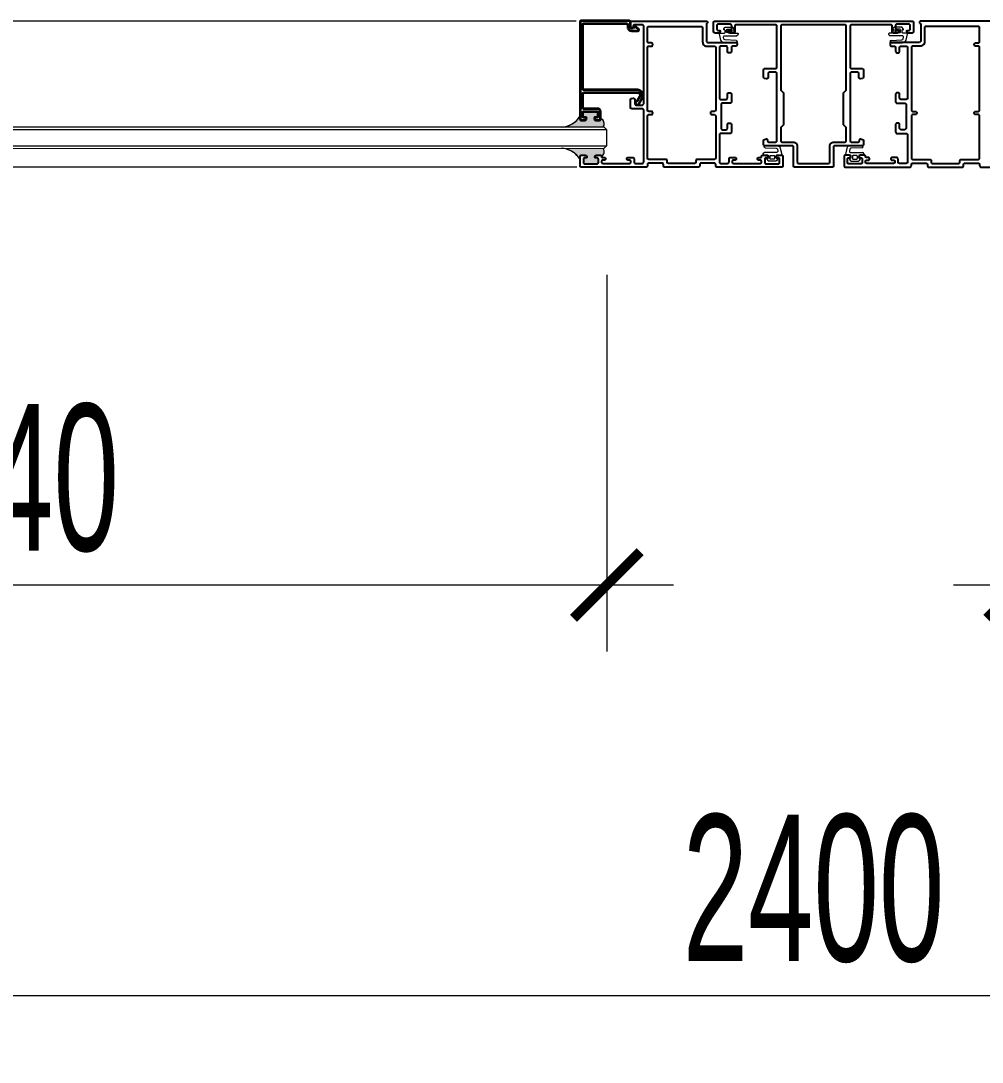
# Model space of a CAD drawing. Header units: millimetres. Extents: x 1336014 to 2939047, y -333549 to -60566.
# Drawn here: x 1458276.1 to 1458636.6, y -217925.6 to -217535 of the extents above; entities that cross this region are included whole.
import ezdxf

# ---------------------------------------------------------------- set-up
doc = ezdxf.new("R2010")
doc.units = ezdxf.units.MM
doc.header["$MEASUREMENT"] = 0
doc.linetypes.add('HIDDEN', pattern=[0.375, 0.25, -0.125])
for name, color, linetype, lineweight in [('01.Cut', 255, 'Continuous', 35), ('08.Dim', 156, 'Continuous', 15), ('KT KHUNG BAO', 96, 'Continuous', 9), ('kính', 54, 'Continuous', 9), ('Ron', 15, 'Continuous', 9), ('silicon', 211, 'Continuous', 9), ('Đường gióng', 251, 'Continuous', 9)]:
    doc.layers.add(name, color=color, linetype=linetype, lineweight=lineweight)
doc.layers.add('1', color=4, linetype='Continuous')
doc.styles.add('TT5_Text Dim', font='hoatbif.shx', dxfattribs={"width": 0.6})
doc.dimstyles.new('TT5_Dim 1-25', dxfattribs={"dimscale": 25, "dimtxt": 2.2, "dimasz": 1, "dimexe": 1, "dimexo": 0, "dimgap": 0.5, "dimtad": 1, "dimdec": 0, "dimzin": 0, "dimdsep": 46, "dimtxsty": 'TT5_Text Dim', "dimblk": 'ARCHTICK', "dimcen": 0, "dimdle": 1, "dimclrd": 256, "dimclre": 256, "dimclrt": 1, "dimadec": 0, "dimazin": 0, "dimtfac": 0.015, "dimtdec": 0, "dimtix": 1, "dimtmove": 2, "dimatfit": 3, "dimldrblk": 'DOT', "dimfxl": 1, "dimtolj": 1, "dimtzin": 0, "dimlwd": -1, "dimlwe": -1, "dimarcsym": 1})

# ---------------------------------------------------------------- blocks, each defined once
blk = doc.blocks.new('gioang')
at = {"layer": 'Ron'}
for p, q in [((0.56, 5.29), (0.97, 5.89)), ((0.83, 4.98), (0.73, 4.98)), ((1.03, 3.98), (1.03, 4.78)), ((1.63, 4.13), (1.63, 5.03)), ((3.23, 5.23), (1.83, 5.23)), ((3.43, 4.13), (3.43, 5.03)), ((4.49, 5.29), (4.09, 5.89)), ((-0.91, 3.28), (-0.91, 3.58)), ((0.83, 3.78), (-0.71, 3.78)), ((4.09, 2.78), (-0.41, 2.78)), ((0, 0), (4.16, 0.1)), ((4.45, 1.59), (4.58, 2.17)), ((5.54, 1.1), (6.09, 3.51))]:
    blk.add_line(p, q, dxfattribs=at)
for points in [[(4.09, 5.89, 0.248897), (3.92, 5.98), (1.13, 5.98, 0.248897), (0.97, 5.89)], [(6.09, 3.51, 0.527023), (5.9, 3.78), (4.23, 3.78, -0.414214), (4.03, 3.98), (4.03, 4.78, -0.414214), (4.23, 4.98), (4.33, 4.98, 0.601413), (4.49, 5.29)]]:
    blk.add_lwpolyline(points, format="xyb", dxfattribs=at)
for points in [[(1.83, 3.93), (3.23, 3.93)], [(-0.1, 0.99), (3.98, 1.2)]]:
    blk.add_lwpolyline(points, dxfattribs=at)
for centre, radius, start, end in [((0.73, 5.18), 0.2, 145.907, 270), ((0.83, 4.78), 0.2, 0, 90), ((0.83, 3.98), 0.2, 270, 0), ((1.83, 5.03), 0.2, 90, 180), ((1.83, 4.13), 0.2, 180, 269.9998), ((3.23, 5.03), 0.2, 0, 90), ((3.23, 4.13), 0.2, 269.9998, 0), ((-0.71, 3.58), 0.2, 90, 180), ((-0.41, 3.28), 0.5, 180, 270), ((-0.04, 0.5), 0.5, 96.819, 274.7291), ((3.96, 1.7), 0.5, 272.9056, 347.163), ((4.09, 2.28), 0.5, 347.163, 90), ((4.13, 1.6), 1.5, 271.4321, 340.571)]:
    blk.add_arc(centre, radius, start, end, dxfattribs=at)
blk = doc.blocks.new('_ARCHTICK')
at = {"const_width": 0.15}
blk.add_lwpolyline([(-0.5, -0.5), (0.5, 0.5)], dxfattribs=at)
blk = doc.blocks.new('*D2104')
at = {"layer": '08.Dim', "ltscale": 200, "transparency": 16777216}
for p, q in [((1458056.28, -217630.22), (1458056.28, -217771.56)), ((1458495.88, -217630.22), (1458495.88, -217771.56)), ((1458031.28, -217746.56), (1458520.88, -217746.56))]:
    blk.add_line(p, q, dxfattribs=at)
at = {"layer": 'Defpoints', "color": 0, "ltscale": 200, "transparency": 16777216}
for p in [(1458056.28, -217630.22), (1458495.88, -217630.22), (1458495.88, -217746.56)]:
    blk.add_point(p, dxfattribs=at)
at = {"layer": '08.Dim', "ltscale": 200, "transparency": 16777216, "xscale": 25, "yscale": 25, "zscale": 25, "rotation": 180}
blk.add_blockref('_ARCHTICK', (1458056.28, -217746.56), dxfattribs=at)
at = {"layer": '08.Dim', "ltscale": 200, "transparency": 16777216, "xscale": 25, "yscale": 25, "zscale": 25}
blk.add_blockref('_ARCHTICK', (1458495.88, -217746.56), dxfattribs=at)
at = {"layer": '08.Dim', "color": 1, "ltscale": 200, "transparency": 16777216, "insert": (1458276.08, -217706.56), "char_height": 55, "attachment_point": 5, "style": 'TT5_Text Dim'}
blk.add_mtext('\\A1;440', dxfattribs=at)
blk = doc.blocks.new('_DOT')
blk.add_line((-0.5, 0), (-1, 0))
at = {"const_width": 0.5}
blk.add_lwpolyline([(-0.25, 0, 1), (0.25, 0, 1)], format="xyb", close=True, dxfattribs=at)
blk = doc.blocks.new('*D2105')
at = {"layer": '08.Dim', "ltscale": 200, "transparency": 16777216}
for p, q in [((1458650.88, -217630.22), (1458650.88, -217771.56)), ((1459090.48, -217630.22), (1459090.48, -217771.56)), ((1458625.88, -217746.56), (1459115.48, -217746.56))]:
    blk.add_line(p, q, dxfattribs=at)
at = {"layer": 'Defpoints', "color": 0, "ltscale": 200, "transparency": 16777216}
for p in [(1458650.88, -217630.22), (1459090.48, -217630.22), (1459090.48, -217746.56)]:
    blk.add_point(p, dxfattribs=at)
at = {"layer": '08.Dim', "ltscale": 200, "transparency": 16777216, "xscale": 25, "yscale": 25, "zscale": 25, "rotation": 180}
blk.add_blockref('_ARCHTICK', (1458650.88, -217746.56), dxfattribs=at)
at = {"layer": '08.Dim', "ltscale": 200, "transparency": 16777216, "xscale": 25, "yscale": 25, "zscale": 25}
blk.add_blockref('_ARCHTICK', (1459090.48, -217746.56), dxfattribs=at)
at = {"layer": '08.Dim', "color": 1, "ltscale": 200, "transparency": 16777216, "insert": (1458870.68, -217706.56), "char_height": 55, "attachment_point": 5, "style": 'TT5_Text Dim'}
blk.add_mtext('\\A1;440', dxfattribs=at)
blk = doc.blocks.new('*D2116')
at = {"layer": '08.Dim', "ltscale": 200, "transparency": 16777216}
for p, q in [((1457373.38, -217630.22), (1457373.38, -217925.56)), ((1459773.38, -217630.22), (1459773.38, -217925.56)), ((1457348.38, -217900.56), (1459798.38, -217900.56))]:
    blk.add_line(p, q, dxfattribs=at)
at = {"layer": 'Defpoints', "color": 0, "ltscale": 200, "transparency": 16777216}
for p in [(1457373.38, -217630.22), (1459773.38, -217630.22), (1459773.38, -217900.56)]:
    blk.add_point(p, dxfattribs=at)
at = {"layer": '08.Dim', "ltscale": 200, "transparency": 16777216, "xscale": 25, "yscale": 25, "zscale": 25, "rotation": 180}
blk.add_blockref('_ARCHTICK', (1457373.38, -217900.56), dxfattribs=at)
at = {"layer": '08.Dim', "ltscale": 200, "transparency": 16777216, "xscale": 25, "yscale": 25, "zscale": 25}
blk.add_blockref('_ARCHTICK', (1459773.38, -217900.56), dxfattribs=at)
at = {"layer": '08.Dim', "color": 1, "ltscale": 200, "transparency": 16777216, "insert": (1458573.38, -217860.56), "char_height": 55, "attachment_point": 5, "style": 'TT5_Text Dim'}
blk.add_mtext('\\A1;2400', dxfattribs=at)

msp = doc.modelspace()

# ---------------------------------------------------------------- hatches: boundary and pattern name
at = {"layer": 'Đường gióng'}
for points in [[(1458482.86, -217573.6, -0.10198), (1458479.46, -217574.8), (1458494.42, -217574.8, 0.235459), (1458494.81, -217573.01, 0.252466), (1458493.48, -217571.58), (1458493.48, -217571.75, -0.414214), (1458492.98, -217572.25), (1458491.77, -217572.25, -0.339454), (1458491.29, -217571.88), (1458491.19, -217571.51, -0.493145), (1458491.38, -217571.25), (1458491.98, -217571.25, 0.414214), (1458492.48, -217570.75), (1458492.48, -217569.45, 0.414214), (1458491.98, -217568.95), (1458487.38, -217568.95, 0.414214), (1458486.88, -217569.45), (1458486.88, -217570.75, 0.414214), (1458487.38, -217571.25), (1458487.98, -217571.25, -0.493145), (1458488.17, -217571.51), (1458488.07, -217571.88, -0.339454), (1458487.59, -217572.25), (1458486.38, -217572.25, -0.414214), (1458485.88, -217571.75), (1458485.88, -217570.6, -0.124876)], [(1458485.88, -217586.98), (1458485.88, -217585.84, -0.414214), (1458486.38, -217585.34), (1458487.79, -217585.34, -0.339454), (1458488.27, -217585.71), (1458488.37, -217586.08, -0.493145), (1458488.18, -217586.34), (1458487.58, -217586.34, 0.414214), (1458487.08, -217586.84), (1458487.08, -217588.14, 0.414214), (1458487.58, -217588.64), (1458492.18, -217588.64, 0.414214), (1458492.68, -217588.14), (1458492.68, -217586.84, 0.414214), (1458492.18, -217586.34), (1458491.58, -217586.34, -0.493145), (1458491.39, -217586.08), (1458491.49, -217585.71, -0.339454), (1458491.97, -217585.34), (1458493.38, -217585.34, -0.406996), (1458493.88, -217585.82, 0.452226), (1458494.42, -217582.78), (1458478.81, -217582.79, -0.253001)]]:
    msp.add_hatch(color=256, dxfattribs=at).paths.add_polyline_path(points)

# ---------------------------------------------------------------- linework, layer by layer
at = {"layer": '01.Cut'}
msp.add_lwpolyline([(1458503.18, -217535.95, -0.414214), (1458503.68, -217536.45), (1458503.68, -217537.15, 0.414214), (1458505.18, -217538.65), (1458507.56, -217538.65, 0.668179), (1458507.78, -217538.14), (1458507.03, -217537.4, 0.339454), (1458506.43, -217537.32), (1458505.92, -217537.61, -0.131652), (1458505.77, -217537.65), (1458505.18, -217537.65, -0.414214), (1458504.68, -217537.15), (1458504.68, -217535.45, 0.414214), (1458504.18, -217534.95), (1458486.18, -217534.95, 0.414214), (1458485.88, -217535.25), (1458485.88, -217571.75, 0.414214), (1458486.38, -217572.25), (1458487.59, -217572.25, 0.339454), (1458488.07, -217571.88), (1458488.17, -217571.51, 0.493145), (1458487.98, -217571.25), (1458487.38, -217571.25, -0.414214), (1458486.88, -217570.75), (1458486.88, -217569.45, -0.414214), (1458487.38, -217568.95), (1458491.98, -217568.95, -0.414214), (1458492.48, -217569.45), (1458492.48, -217570.75, -0.414214), (1458491.98, -217571.25), (1458491.38, -217571.25, 0.493145), (1458491.19, -217571.51), (1458491.29, -217571.88, 0.339454), (1458491.77, -217572.25), (1458492.98, -217572.25, 0.414214), (1458493.48, -217571.75), (1458493.48, -217568.95, 0.414214), (1458492.48, -217567.95), (1458487.38, -217567.95, -0.414214), (1458486.88, -217567.45), (1458486.88, -217562.39, -0.414214), (1458487.38, -217561.89), (1458507.38, -217561.89, -0.57735), (1458508.25, -217563.39), (1458507.42, -217564.83, -0.213422), (1458507.09, -217565.07, 0.40704), (1458506.54, -217565.88, 0.697588), (1458507.84, -217566.1), (1458509.11, -217563.89, 0.57735), (1458507.38, -217560.89), (1458487.38, -217560.89, -0.414214), (1458486.88, -217560.39), (1458486.88, -217536.45, -0.414214), (1458487.38, -217535.95)], format="xyb", close=True, dxfattribs=at)
at = {"layer": '1'}
for points in [[(1458553.88, -217587.94), (1458553.88, -217587.74, 0.414214), (1458553.38, -217587.24), (1458552.87, -217587.24, -0.414214), (1458552.38, -217586.75), (1458552.38, -217586.73, -0.414214), (1458552.87, -217586.24), (1458553.58, -217586.24, 0.414214), (1458553.88, -217585.94), (1458553.88, -217585.84, -0.414214), (1458554.38, -217585.34), (1458555.79, -217585.34, -0.339454), (1458556.27, -217585.71), (1458556.37, -217586.08, -0.493145), (1458556.18, -217586.34), (1458555.58, -217586.34, 0.414214), (1458555.08, -217586.84), (1458555.08, -217588.14, 0.414214), (1458555.58, -217588.64), (1458560.18, -217588.64, 0.414214), (1458560.68, -217588.14), (1458560.68, -217586.84, 0.414214), (1458560.18, -217586.34), (1458559.58, -217586.34, -0.493145), (1458559.39, -217586.08), (1458559.49, -217585.71, -0.339454), (1458559.97, -217585.34), (1458561.38, -217585.34, -0.414214), (1458561.88, -217585.84), (1458561.88, -217589.34, -0.414214), (1458561.38, -217589.84), (1458537.18, -217589.84, -0.414214), (1458536.68, -217589.34), (1458536.68, -217588.84, 0.414214), (1458536.18, -217588.34), (1458531.18, -217588.34, 0.414214), (1458530.68, -217588.84), (1458530.68, -217589.34, -0.414214), (1458530.18, -217589.84), (1458517.58, -217589.84, -0.414214), (1458517.08, -217589.34), (1458517.08, -217588.84, 0.414214), (1458516.58, -217588.34), (1458511.58, -217588.34, 0.414214), (1458511.08, -217588.84), (1458511.08, -217589.34, -0.414214), (1458510.58, -217589.84), (1458486.38, -217589.84, -0.414214), (1458485.88, -217589.34), (1458485.88, -217585.84, -0.414214), (1458486.38, -217585.34), (1458487.79, -217585.34, -0.339454), (1458488.27, -217585.71), (1458488.37, -217586.08, -0.493145), (1458488.18, -217586.34), (1458487.58, -217586.34, 0.414214), (1458487.08, -217586.84), (1458487.08, -217588.14, 0.414214), (1458487.58, -217588.64), (1458492.18, -217588.64, 0.414214), (1458492.68, -217588.14), (1458492.68, -217586.84, 0.414214), (1458492.18, -217586.34), (1458491.58, -217586.34, -0.493145), (1458491.39, -217586.08), (1458491.49, -217585.71, -0.339454), (1458491.97, -217585.34), (1458493.38, -217585.34, -0.414214), (1458493.88, -217585.84), (1458493.88, -217585.94, 0.414214), (1458494.18, -217586.24), (1458494.89, -217586.24, -0.414214), (1458495.38, -217586.73), (1458495.38, -217586.75, -0.414214), (1458494.89, -217587.24), (1458494.38, -217587.24, 0.414214), (1458493.88, -217587.74), (1458493.88, -217587.94, 0.414214), (1458494.38, -217588.44), (1458504.38, -217588.44, 0.414214), (1458504.88, -217587.94), (1458504.88, -217587.74, 0.414214), (1458504.38, -217587.24), (1458503.87, -217587.24, -0.414214), (1458503.38, -217586.75), (1458503.38, -217586.73, -0.414214), (1458503.87, -217586.24), (1458505.58, -217586.24, -0.414214), (1458506.08, -217586.74), (1458506.08, -217587.94, 0.414214), (1458506.58, -217588.44), (1458509.18, -217588.44, 0.414214), (1458509.68, -217587.94), (1458509.68, -217568.44, 0.414214), (1458509.18, -217567.94), (1458505.18, -217567.94, -0.414214), (1458504.68, -217567.44), (1458504.68, -217564.61, -0.339454), (1458505.05, -217564.13), (1458505.7, -217563.95, -0.493145), (1458506.33, -217564.44), (1458506.33, -217566.04, 0.414214), (1458506.83, -217566.54), (1458509.18, -217566.54, 0.414214), (1458509.68, -217566.04), (1458509.68, -217536.94, 0.414214), (1458509.18, -217536.44), (1458506.18, -217536.44, 0.414214), (1458505.68, -217536.94), (1458505.68, -217537.34, -0.493145), (1458505.3, -217537.62), (1458505.05, -217537.56, -0.339454), (1458504.68, -217537.07), (1458504.68, -217535.54, -0.414214), (1458505.18, -217535.04), (1458533.18, -217535.04, -0.414214), (1458533.68, -217535.54, -0.414214), (1458533.18, -217536.04), (1458533.18, -217542.54, 0.414214), (1458533.68, -217543.04), (1458544.18, -217543.04, -0.414214), (1458544.68, -217543.54), (1458544.68, -217543.94, -0.414214), (1458544.18, -217544.44), (1458543.08, -217544.44, 0.414214), (1458542.58, -217544.94), (1458542.58, -217546.44, -0.414214), (1458542.08, -217546.94), (1458541.58, -217546.94, -0.414214), (1458541.08, -217546.44), (1458541.08, -217544.94, 0.414214), (1458540.58, -217544.44), (1458538.58, -217544.44, 0.414214), (1458538.08, -217544.94), (1458538.08, -217563.94, 0.414214), (1458538.58, -217564.44), (1458540.58, -217564.44, 0.414214), (1458541.08, -217563.94), (1458541.08, -217562.44, -0.414214), (1458541.58, -217561.94), (1458542.08, -217561.94, -0.414214), (1458542.58, -217562.44), (1458542.58, -217565.34, -0.414214), (1458542.08, -217565.84), (1458539.18, -217565.84, 0.414214), (1458538.68, -217566.34), (1458538.68, -217575.3, 0.414214), (1458539.18, -217575.8), (1458540.58, -217575.8, 0.414214), (1458541.08, -217575.3), (1458541.08, -217573.8, -0.414214), (1458541.58, -217573.3), (1458542.08, -217573.3, -0.414214), (1458542.58, -217573.8), (1458542.58, -217576.7, -0.414214), (1458542.08, -217577.2), (1458538.58, -217577.2, 0.414214), (1458538.08, -217577.7), (1458538.08, -217587.94, 0.414214), (1458538.58, -217588.44), (1458541.18, -217588.44, 0.414214), (1458541.68, -217587.94), (1458541.68, -217586.74, -0.414214), (1458542.18, -217586.24), (1458543.89, -217586.24, -0.414214), (1458544.38, -217586.73), (1458544.38, -217586.75, -0.414214), (1458543.89, -217587.24), (1458543.38, -217587.24, 0.414214), (1458542.88, -217587.74), (1458542.88, -217587.94, 0.414214), (1458543.38, -217588.44), (1458553.38, -217588.44, 0.414214)], [(1458513.08, -217569.44, 0.414214), (1458512.58, -217568.94), (1458511.58, -217568.94, -0.414214), (1458511.08, -217568.44), (1458511.08, -217544.94, -0.414214), (1458511.58, -217544.44), (1458512.58, -217544.44, 0.414214), (1458513.08, -217543.94), (1458513.08, -217543.74, 0.414214), (1458512.58, -217543.24), (1458511.58, -217543.24, -0.414214), (1458511.08, -217542.74), (1458511.08, -217537.54, -0.414214), (1458511.58, -217537.04), (1458531.28, -217537.04, -0.414214), (1458531.78, -217537.54), (1458531.78, -217542.94, 0.414214), (1458533.28, -217544.44), (1458536.18, -217544.44, -0.414214), (1458536.68, -217544.94), (1458536.68, -217568.44, -0.414214), (1458536.18, -217568.94), (1458535.18, -217568.94, 0.414214), (1458534.68, -217569.44), (1458534.68, -217569.64, 0.414214), (1458535.18, -217570.14), (1458536.18, -217570.14, -0.414214), (1458536.68, -217570.64), (1458536.68, -217586.44, -0.414214), (1458536.18, -217586.94), (1458529.78, -217586.94, 0.414214), (1458529.28, -217587.44), (1458529.28, -217587.94, -0.414214), (1458528.78, -217588.44), (1458518.98, -217588.44, -0.414214), (1458518.48, -217587.94), (1458518.48, -217587.44, 0.414214), (1458517.98, -217586.94), (1458511.58, -217586.94, -0.414214), (1458511.08, -217586.44), (1458511.08, -217570.64, -0.414214), (1458511.58, -217570.14), (1458512.58, -217570.14, 0.414214), (1458513.08, -217569.64)], [(1458573.38, -217535.04), (1458610.38, -217535.04, -0.414214), (1458610.88, -217535.54), (1458610.88, -217539.04, -0.414214), (1458610.38, -217539.54), (1458608.97, -217539.54, -0.339454), (1458608.49, -217539.16), (1458608.39, -217538.79, -0.493145), (1458608.58, -217538.54), (1458609.18, -217538.54, 0.414214), (1458609.68, -217538.04), (1458609.68, -217536.74, 0.414214), (1458609.18, -217536.24), (1458604.58, -217536.24, 0.414214), (1458604.08, -217536.74), (1458604.08, -217538.04, 0.414214), (1458604.58, -217538.54), (1458605.18, -217538.54, -0.493145), (1458605.37, -217538.79), (1458605.27, -217539.16, -0.339454), (1458604.79, -217539.54), (1458603.38, -217539.54, -0.414214), (1458602.88, -217539.04), (1458602.88, -217536.94, 0.414214), (1458602.38, -217536.44), (1458587.58, -217536.44, 0.414214), (1458587.08, -217536.94), (1458587.08, -217552.34, 0.414214), (1458587.58, -217552.84), (1458591.58, -217552.84, -0.414214), (1458592.08, -217553.34), (1458592.08, -217556.06, -0.339454), (1458591.71, -217556.54), (1458591.06, -217556.72, -0.493145), (1458590.43, -217556.24), (1458590.43, -217554.74, 0.414214), (1458589.93, -217554.24), (1458587.58, -217554.24, 0.414214), (1458587.08, -217554.74), (1458587.08, -217579.94, 0.414214), (1458587.58, -217580.44), (1458590.18, -217580.44, 0.414214), (1458590.68, -217579.94), (1458590.68, -217579.54, -0.493145), (1458591.06, -217579.25), (1458591.71, -217579.42, -0.339454), (1458592.08, -217579.9), (1458592.08, -217581.34, -0.414214), (1458591.58, -217581.84), (1458581.38, -217581.84, 0.414214), (1458580.88, -217582.34), (1458580.88, -217589.34, -0.414214), (1458580.38, -217589.84), (1458573.38, -217589.84), (1458566.38, -217589.84, -0.414214), (1458565.88, -217589.34), (1458565.88, -217582.34, 0.414214), (1458565.38, -217581.84), (1458555.18, -217581.84, -0.414214), (1458554.68, -217581.34), (1458554.68, -217579.9, -0.339454), (1458555.05, -217579.42), (1458555.7, -217579.25, -0.493145), (1458556.08, -217579.54), (1458556.08, -217579.94, 0.414214), (1458556.58, -217580.44), (1458559.18, -217580.44, 0.414214), (1458559.68, -217579.94), (1458559.68, -217554.74, 0.414214), (1458559.18, -217554.24), (1458556.83, -217554.24, 0.414214), (1458556.33, -217554.74), (1458556.33, -217556.24, -0.493145), (1458555.7, -217556.72), (1458555.05, -217556.54, -0.339454), (1458554.68, -217556.06), (1458554.68, -217553.34, -0.414214), (1458555.18, -217552.84), (1458559.18, -217552.84, 0.414214), (1458559.68, -217552.34), (1458559.68, -217536.94, 0.414214), (1458559.18, -217536.44), (1458544.38, -217536.44, 0.414214), (1458543.88, -217536.94), (1458543.88, -217539.04, -0.414214), (1458543.38, -217539.54), (1458541.97, -217539.54, -0.339454), (1458541.49, -217539.16), (1458541.39, -217538.79, -0.493145), (1458541.58, -217538.54), (1458542.18, -217538.54, 0.414214), (1458542.68, -217538.04), (1458542.68, -217536.74, 0.414214), (1458542.18, -217536.24), (1458537.58, -217536.24, 0.414214), (1458537.08, -217536.74), (1458537.08, -217538.04, 0.414214), (1458537.58, -217538.54), (1458538.18, -217538.54, -0.493145), (1458538.37, -217538.79), (1458538.27, -217539.16, -0.339454), (1458537.79, -217539.54), (1458536.38, -217539.54, -0.414214), (1458535.88, -217539.04), (1458535.88, -217535.54, -0.414214), (1458536.38, -217535.04)], [(1458573.38, -217535.04), (1458610.38, -217535.04, -0.414214), (1458610.88, -217535.54), (1458610.88, -217539.04, -0.414214), (1458610.38, -217539.54), (1458608.97, -217539.54, -0.339454), (1458608.49, -217539.16), (1458608.39, -217538.79, -0.493145), (1458608.58, -217538.54), (1458609.18, -217538.54, 0.414214), (1458609.68, -217538.04), (1458609.68, -217536.74, 0.414214), (1458609.18, -217536.24), (1458604.58, -217536.24, 0.414214), (1458604.08, -217536.74), (1458604.08, -217538.04, 0.414214), (1458604.58, -217538.54), (1458605.18, -217538.54, -0.493145), (1458605.37, -217538.79), (1458605.27, -217539.16, -0.339454), (1458604.79, -217539.54), (1458603.38, -217539.54, -0.414214), (1458602.88, -217539.04), (1458602.88, -217536.94, 0.414214), (1458602.38, -217536.44), (1458587.58, -217536.44, 0.414214), (1458587.08, -217536.94), (1458587.08, -217552.34, 0.414214), (1458587.58, -217552.84), (1458591.58, -217552.84, -0.414214), (1458592.08, -217553.34), (1458592.08, -217556.06, -0.339454), (1458591.71, -217556.54), (1458591.06, -217556.72, -0.493145), (1458590.43, -217556.24), (1458590.43, -217554.74, 0.414214), (1458589.93, -217554.24), (1458587.58, -217554.24, 0.414214), (1458587.08, -217554.74), (1458587.08, -217579.94, 0.414214), (1458587.58, -217580.44), (1458590.18, -217580.44, 0.414214), (1458590.68, -217579.94), (1458590.68, -217579.54, -0.493145), (1458591.06, -217579.25), (1458591.71, -217579.42, -0.339454), (1458592.08, -217579.9), (1458592.08, -217581.34, -0.414214), (1458591.58, -217581.84), (1458581.38, -217581.84, 0.414214), (1458580.88, -217582.34), (1458580.88, -217589.34, -0.414214), (1458580.38, -217589.84), (1458573.38, -217589.84), (1458566.38, -217589.84, -0.414214), (1458565.88, -217589.34), (1458565.88, -217582.34, 0.414214), (1458565.38, -217581.84), (1458555.18, -217581.84, -0.414214), (1458554.68, -217581.34), (1458554.68, -217579.9, -0.339454), (1458555.05, -217579.42), (1458555.7, -217579.25, -0.493145), (1458556.08, -217579.54), (1458556.08, -217579.94, 0.414214), (1458556.58, -217580.44), (1458559.18, -217580.44, 0.414214), (1458559.68, -217579.94), (1458559.68, -217554.74, 0.414214), (1458559.18, -217554.24), (1458556.83, -217554.24, 0.414214), (1458556.33, -217554.74), (1458556.33, -217556.24, -0.493145), (1458555.7, -217556.72), (1458555.05, -217556.54, -0.339454), (1458554.68, -217556.06), (1458554.68, -217553.34, -0.414214), (1458555.18, -217552.84), (1458559.18, -217552.84, 0.414214), (1458559.68, -217552.34), (1458559.68, -217536.94, 0.414214), (1458559.18, -217536.44), (1458544.38, -217536.44, 0.414214), (1458543.88, -217536.94), (1458543.88, -217539.04, -0.414214), (1458543.38, -217539.54), (1458541.97, -217539.54, -0.339454), (1458541.49, -217539.16), (1458541.39, -217538.79, -0.493145), (1458541.58, -217538.54), (1458542.18, -217538.54, 0.414214), (1458542.68, -217538.04), (1458542.68, -217536.74, 0.414214), (1458542.18, -217536.24), (1458537.58, -217536.24, 0.414214), (1458537.08, -217536.74), (1458537.08, -217538.04, 0.414214), (1458537.58, -217538.54), (1458538.18, -217538.54, -0.493145), (1458538.37, -217538.79), (1458538.27, -217539.16, -0.339454), (1458537.79, -217539.54), (1458536.38, -217539.54, -0.414214), (1458535.88, -217539.04), (1458535.88, -217535.54, -0.414214), (1458536.38, -217535.04)], [(1458562.08, -217573.94), (1458561.08, -217574.94), (1458561.08, -217579.94, 0.414214), (1458561.58, -217580.44), (1458565.78, -217580.44, -0.414214), (1458567.28, -217581.94), (1458567.28, -217587.94, 0.414214), (1458567.78, -217588.44), (1458573.38, -217588.44), (1458578.98, -217588.44, 0.414214), (1458579.48, -217587.94), (1458579.48, -217581.94, -0.414214), (1458580.98, -217580.44), (1458585.18, -217580.44, 0.414214), (1458585.68, -217579.94), (1458585.68, -217574.94), (1458584.68, -217573.94), (1458584.68, -217561.94), (1458585.68, -217560.94), (1458585.68, -217536.94, 0.414214), (1458585.18, -217536.44), (1458573.38, -217536.44), (1458561.58, -217536.44, 0.414214), (1458561.08, -217536.94), (1458561.08, -217560.94), (1458562.08, -217561.94)], [(1458562.08, -217573.94), (1458561.08, -217574.94), (1458561.08, -217579.94, 0.414214), (1458561.58, -217580.44), (1458565.78, -217580.44, -0.414214), (1458567.28, -217581.94), (1458567.28, -217587.94, 0.414214), (1458567.78, -217588.44), (1458573.38, -217588.44), (1458578.98, -217588.44, 0.414214), (1458579.48, -217587.94), (1458579.48, -217581.94, -0.414214), (1458580.98, -217580.44), (1458585.18, -217580.44, 0.414214), (1458585.68, -217579.94), (1458585.68, -217574.94), (1458584.68, -217573.94), (1458584.68, -217561.94), (1458585.68, -217560.94), (1458585.68, -217536.94, 0.414214), (1458585.18, -217536.44), (1458573.38, -217536.44), (1458561.58, -217536.44, 0.414214), (1458561.08, -217536.94), (1458561.08, -217560.94), (1458562.08, -217561.94)], [(1458633.68, -217569.44, -0.414214), (1458634.18, -217568.94), (1458635.18, -217568.94, 0.414214), (1458635.68, -217568.44), (1458635.68, -217544.94, 0.414214), (1458635.18, -217544.44), (1458634.18, -217544.44, -0.414214), (1458633.68, -217543.94), (1458633.68, -217543.74, -0.414214), (1458634.18, -217543.24), (1458635.18, -217543.24, 0.414214), (1458635.68, -217542.74), (1458635.68, -217537.54, 0.414214), (1458635.18, -217537.04), (1458615.48, -217537.04, 0.414214), (1458614.98, -217537.54), (1458614.98, -217542.94, -0.414214), (1458613.48, -217544.44), (1458610.58, -217544.44, 0.414214), (1458610.08, -217544.94), (1458610.08, -217568.44, 0.414214), (1458610.58, -217568.94), (1458611.58, -217568.94, -0.414214), (1458612.08, -217569.44), (1458612.08, -217569.64, -0.414214), (1458611.58, -217570.14), (1458610.58, -217570.14, 0.414214), (1458610.08, -217570.64), (1458610.08, -217586.44, 0.414214), (1458610.58, -217586.94), (1458616.98, -217586.94, -0.414214), (1458617.48, -217587.44), (1458617.48, -217587.94, 0.414214), (1458617.98, -217588.44), (1458627.78, -217588.44, 0.414214), (1458628.28, -217587.94), (1458628.28, -217587.44, -0.414214), (1458628.78, -217586.94), (1458635.18, -217586.94, 0.414214), (1458635.68, -217586.44), (1458635.68, -217570.64, 0.414214), (1458635.18, -217570.14), (1458634.18, -217570.14, -0.414214), (1458633.68, -217569.64)]]:
    msp.add_lwpolyline(points, format="xyb", close=True, dxfattribs=at)
msp.add_lwpolyline([(1458641.58, -217535.04), (1458613.58, -217535.04, 0.414214), (1458613.08, -217535.54, 0.414214), (1458613.58, -217536.04), (1458613.58, -217542.54, -0.414214), (1458613.08, -217543.04), (1458602.58, -217543.04, 0.414214), (1458602.08, -217543.54), (1458602.08, -217543.94, 0.414214), (1458602.58, -217544.44), (1458603.68, -217544.44, -0.414214), (1458604.18, -217544.94), (1458604.18, -217546.44, 0.414214), (1458604.68, -217546.94), (1458605.18, -217546.94, 0.414214), (1458605.68, -217546.44), (1458605.68, -217544.94, -0.414214), (1458606.18, -217544.44), (1458608.18, -217544.44, -0.414214), (1458608.68, -217544.94), (1458608.68, -217563.94, -0.414214), (1458608.18, -217564.44), (1458606.18, -217564.44, -0.414214), (1458605.68, -217563.94), (1458605.68, -217562.44, 0.414214), (1458605.18, -217561.94), (1458604.68, -217561.94, 0.414214), (1458604.18, -217562.44), (1458604.18, -217565.34, 0.414214), (1458604.68, -217565.84), (1458607.58, -217565.84, -0.414214), (1458608.08, -217566.34), (1458608.08, -217575.3, -0.414214), (1458607.58, -217575.8), (1458606.18, -217575.8, -0.414214), (1458605.68, -217575.3), (1458605.68, -217573.8, 0.414214), (1458605.18, -217573.3), (1458604.68, -217573.3, 0.414214), (1458604.18, -217573.8), (1458604.18, -217576.7, 0.414214), (1458604.68, -217577.2), (1458608.18, -217577.2, -0.414214), (1458608.68, -217577.7), (1458608.68, -217587.94, -0.414214), (1458608.18, -217588.44), (1458605.58, -217588.44, -0.414214), (1458605.08, -217587.94), (1458605.08, -217586.74, 0.414214), (1458604.58, -217586.24), (1458602.87, -217586.24, 0.414214), (1458602.38, -217586.73), (1458602.38, -217586.75, 0.414214), (1458602.87, -217587.24), (1458603.38, -217587.24, -0.414214), (1458603.88, -217587.74), (1458603.88, -217587.94, -0.414214), (1458603.38, -217588.44), (1458593.38, -217588.44, -0.414214), (1458592.88, -217587.94), (1458592.88, -217587.74, -0.414214), (1458593.38, -217587.24), (1458593.89, -217587.24, 0.414214), (1458594.38, -217586.75), (1458594.38, -217586.73, 0.414214), (1458593.89, -217586.24), (1458593.18, -217586.24, -0.414214), (1458592.88, -217585.94), (1458592.88, -217585.84, 0.414214), (1458592.38, -217585.34), (1458590.97, -217585.34, 0.339454), (1458590.49, -217585.71), (1458590.39, -217586.08, 0.493145), (1458590.58, -217586.34), (1458591.18, -217586.34, -0.414214), (1458591.68, -217586.84), (1458591.68, -217588.14, -0.414214), (1458591.18, -217588.64), (1458586.58, -217588.64, -0.414214), (1458586.08, -217588.14), (1458586.08, -217586.84, -0.414214), (1458586.58, -217586.34), (1458587.18, -217586.34, 0.493145), (1458587.37, -217586.08), (1458587.27, -217585.71, 0.339454), (1458586.79, -217585.34), (1458585.38, -217585.34, 0.414214), (1458584.88, -217585.84), (1458584.88, -217589.34, 0.414214), (1458585.38, -217589.84), (1458609.58, -217589.84, 0.414214), (1458610.08, -217589.34), (1458610.08, -217588.84, -0.414214), (1458610.58, -217588.34), (1458615.58, -217588.34, -0.414214), (1458616.08, -217588.84), (1458616.08, -217589.34, 0.414214), (1458616.58, -217589.84), (1458629.18, -217589.84, 0.414214), (1458629.68, -217589.34), (1458629.68, -217588.84, -0.414214), (1458630.18, -217588.34), (1458635.18, -217588.34, -0.414214), (1458635.68, -217588.84), (1458635.68, -217589.34, 0.414214), (1458636.18, -217589.84), (1458660.38, -217589.84, 0.414214)], format="xyb", dxfattribs=at)
at = {"layer": 'KT KHUNG BAO'}
for centre, start, end in [((1458492.82, -217573.52), 321.4713, 71.138), ((1458492.82, -217573.52), 321.4713, 57.317), ((1458492.82, -217584.06), 301.1898, 38.5287), ((1458492.82, -217584.06), 301.1898, 38.5287)]:
    msp.add_arc(centre, 2.05, start, end, dxfattribs=at)
at = {"layer": 'kính'}
msp.add_lwpolyline([(1458077.47, -217574.8), (1458057.28, -217574.8), (1458056.28, -217575.8), (1458056.28, -217581.78), (1458057.28, -217582.78), (1458077.48, -217582.85), (1458494.88, -217582.78), (1458495.88, -217581.78), (1458495.88, -217575.8), (1458494.88, -217574.8)], close=True, dxfattribs=at)
at = {"layer": 'kính', "linetype": 'HIDDEN', "lineweight": 5}
msp.add_lwpolyline([(1458056.28, -217581.78), (1458495.88, -217581.79), (1458495.88, -217575.8), (1458056.28, -217575.8)], close=True, dxfattribs=at)
at = {"layer": 'silicon', "ltscale": 0.15}
for centre, radius, start, end in [((1458478.46, -217566.16), 8.65, 272.1334, 329.0777), ((1458478.25, -217565.95), 8.94, 277.7608, 328.6063), ((1458478.46, -217591.43), 8.65, 30.9223, 87.8666), ((1458478.46, -217591.43), 8.65, 30.9223, 83.3856)]:
    msp.add_arc(centre, radius, start, end, dxfattribs=at)
at = {"layer": 'Đường gióng'}
for p, q in [((1458067.78, -217534.99), (1458484.38, -217534.99)), ((1458484.58, -217589.79), (1458067.58, -217589.79))]:
    msp.add_line(p, q, dxfattribs=at)

# ---------------------------------------------------------------- block references
at = {"layer": 'Ron', "xscale": -1}
msp.add_blockref('gioang', (1458544.21, -217543.31), dxfattribs=at)
at = {"layer": 'Ron'}
msp.add_blockref('gioang', (1458602.56, -217543.31), dxfattribs=at)
at = {"layer": 'Ron', "xscale": -1, "rotation": 180}
msp.add_blockref('gioang', (1458555.36, -217581.56), dxfattribs=at)
at = {"layer": 'Ron', "rotation": 180}
msp.add_blockref('gioang', (1458591.4, -217581.56), dxfattribs=at)

# ---------------------------------------------------------------- dimensions: what is measured, and where the dimension line sits
at = {"layer": '08.Dim', "ltscale": 200}
for base, p1, p2, picture, middle in [((1459773.38, -217900.56), (1457373.38, -217630.22), (1459773.38, -217630.22), '*D2116', (1458573.38, -217860.56)), ((1458495.88, -217746.56), (1458056.28, -217630.22), (1458495.88, -217630.22), '*D2104', (1458276.08, -217706.56)), ((1459090.48, -217746.56), (1458650.88, -217630.22), (1459090.48, -217630.22), '*D2105', (1458870.68, -217706.56))]:
    dim = msp.add_linear_dim(base=base, p1=p1, p2=p2, dimstyle='TT5_Dim 1-25', dxfattribs=at)
    dim.commit()
    dim.dimension.update_dxf_attribs({"geometry": picture, "text_midpoint": middle})

doc.saveas('drawing.dxf')
